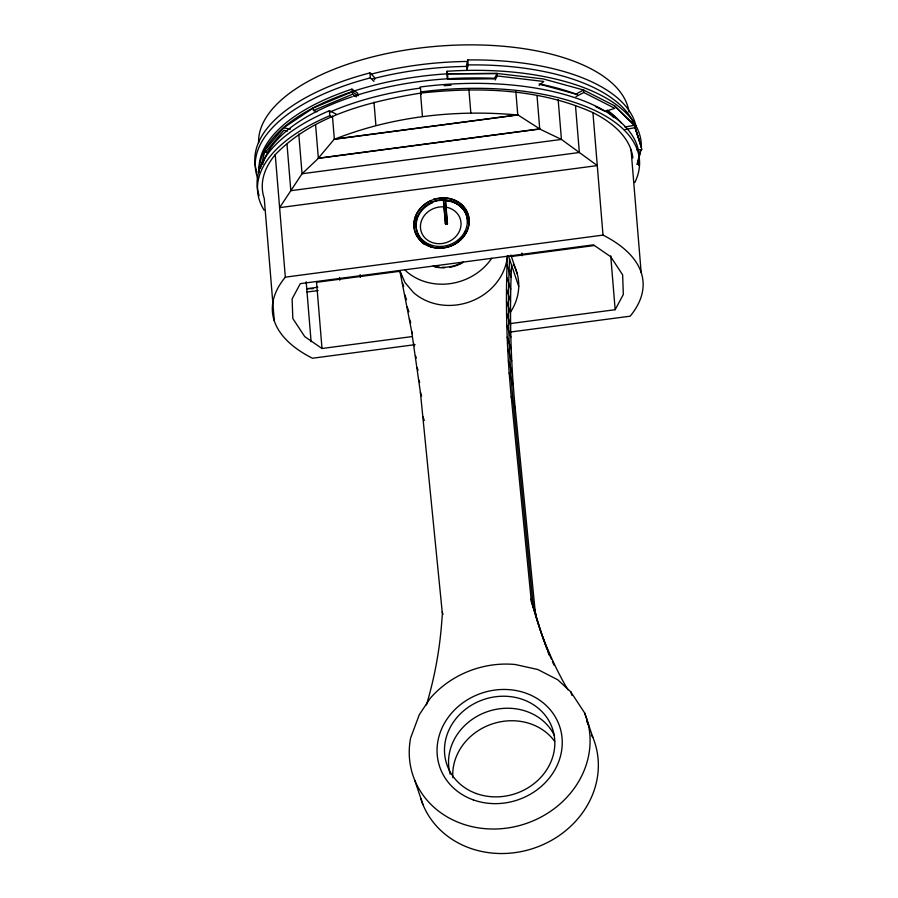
<?xml version="1.0" encoding="UTF-8"?>
<svg xmlns="http://www.w3.org/2000/svg" width="898" height="898" viewBox="0 0 898 898"><rect width="100%" height="100%" fill="white"/><g stroke="black" fill="none" stroke-linecap="round" stroke-linejoin="round"><path stroke-width="1.35" d="M544.244 641.711A443.376 394.873 -18.6 0 1 538.576 624.076L531.279 600.964L511.22 396.624C506.663 349.861 505.361 302.783 507.404 255.851A55.216 49.177 -18.6 0 1 471.371 301.2A55.216 49.177 -18.6 0 1 413.439 292.512L404.998 282.589L399.834 270.826L411.621 331.272L420.399 392.325L442.388 613.828L441.535 624.559A456.79 406.828 -18.6 0 1 426.471 704.885M535.331 612.975L515.272 408.635C510.614 360.996 509.391 313.02 511.568 265.202M509.536 259.185C507.359 307.015 508.594 354.979 513.241 402.63L533.3 606.969L534.063 608.597M636.244 127.28A191.577 86.085 -4.7 0 0 467.791 59.953L466.511 65.071L466.814 68.798M466.915 70.044L468.206 64.925L467.791 59.953M260.476 168.498L264.865 151.156M637.075 164.356L640.757 149.742M637.356 164.413L641.06 149.742M510.962 323.493L615.164 309.698L623.335 294.454L622.64 274.844L610.707 256.727L593.455 244.84L300.291 283.645L292.119 298.888L292.815 318.498L304.748 336.627L322 348.503L412.305 336.548M495.135 80.023L497.324 75.96L497.133 73.479L447.563 73.838L447.743 78.889L494.405 78.553L497.133 73.479L543.256 78.923L583.599 90.025L614.602 105.796L634.437 125.26L641.43 147.092M356.427 96.861L352.588 94.2L352.398 91.719L313.301 108.007L283.555 127.83L265.202 149.82L265.381 152.312L268.098 152.458M265.381 152.312L283.746 130.311L287.416 131.018M318.352 158.362L302.042 173.752L279.604 207.64L597.282 165.591L561.43 139.415L539.754 129.054L318.352 158.362L315.613 125.069M274.317 320.945L264.248 198.458A185.908 83.525 -4.7 0 1 275.248 154.669C313.144 115.472 368.483 101.71 420.522 93.111C478.376 86.814 539.058 88.397 592.927 112.62A185.908 83.525 -4.7 0 1 632.843 157.958M539.17 85.433L543.717 81.482L497.324 75.96M575.977 96.602L583.79 92.505L614.793 108.288L605.162 111.453M313.301 108.007L313.492 110.488L352.588 94.2M332.451 116.111L334.359 139.28C392.426 116.358 455.791 109.275 517.764 115.011L515.867 91.832M624.963 127.033L634.437 125.26L641.924 149.551L636.929 149.887M625.176 129.514L634.617 127.74M334.359 139.28L517.764 115.011M433.79 199.042L442.13 197.942M275.248 154.669L285.328 277.156L602.996 235.108A185.908 83.525 -4.7 0 1 630.138 316.186L510.827 331.979M399.924 271.263L316.556 282.298L322 348.503M511.074 256.547L594.442 245.513M317.836 287.248L306.746 288.718L313.222 288.651M307.015 292.03L318.116 290.559M415.112 344.652L312.459 358.235A185.908 83.525 -4.7 0 1 285.328 277.156M445.352 223.344L447.193 223.164L447.462 223.984L445.632 224.152L445.352 223.344L443.286 198.132L445.127 198.009A27.883 24.762 -18.5 0 1 466.141 232.952A27.883 24.762 -18.5 0 1 421.353 241.36A27.883 24.762 -18.5 0 1 430.973 200.669L431.96 202.982A26.008 23.101 -18.5 0 0 424.249 242.022M641.273 147.137A191.577 85.95 -4.3 0 0 447.103 71.279L447.283 73.759L497.133 73.479M447.103 71.279L447.462 78.811L494.405 78.553M447.193 223.164L445.273 199.76L451.38 200.826A26.008 23.101 -18.5 0 1 462.088 235.882A26.008 23.101 -18.5 0 1 421.263 238.666A26.008 23.101 -18.5 0 1 431.691 202.173M445.273 199.76L445.543 200.568L451.66 201.635A26.008 23.101 -18.5 0 1 467.622 222.738M283.555 127.83L290.368 129.11M540.753 84.479L575.798 94.122L583.599 90.025L583.79 92.505M433.24 265.741L435.642 266.538A36.47 32.485 -18.6 0 0 439.582 267.121M313.492 110.488L316.938 111.79M259.118 195.584A191.577 86.085 -4.7 0 1 329.409 110.712L336.38 114.226M329.409 110.712L329.813 115.685L332.137 116.852M595.43 106.503L603.95 110.836M259.185 172.562A191.577 85.95 -4.3 0 1 351.937 89.149L357.707 93.145L357.887 95.637M351.937 89.149L352.128 91.641L358.167 95.716M570.735 691.819L557.692 679.741L537.767 669.504L515.25 664.509A91.394 81.404 -18.6 0 0 430.31 698.184L419.321 714.628L410.588 738.066A91.394 81.404 -18.6 0 0 507.651 827.99A91.394 81.404 -18.6 0 0 584.587 712.877L570.735 691.819L571.947 695.422M256.873 172.147A191.577 86.085 -4.7 0 1 369.954 72.906L374.41 77.262L374.623 79.742M369.954 72.906L370.369 77.868L373.927 81.359M614.333 105.728L634.156 125.181L641.453 146.991M607.924 111.868L613.817 117.649M405.032 269.815L406.278 271.286A55.216 49.177 -18.6 0 0 491.689 258.31M591.367 735.181L592.86 737.381A91.394 81.404 -18.6 0 1 535.477 847.656A91.394 81.404 -18.6 0 1 420.747 798.49M567.963 689.787L565.212 685.185A443.376 394.873 -18.6 0 1 534.523 612.054L531.279 600.964M586.596 721.453L588.65 724.888M431.96 202.982L430.973 200.669M510.895 255.021L517.181 273.632M508.324 255.582L518.73 286.428M507.033 265.191L511.097 277.201M506.708 277.19L510.76 289.212M506.506 289.19L510.569 301.2M506.461 301.178L510.513 313.189M506.551 313.155L510.614 325.166M506.798 325.121L510.85 337.132M507.168 337.076L511.231 349.098M507.696 349.019L511.748 361.03M508.358 360.94L512.421 372.962M509.166 372.85L513.229 384.872M511.22 396.624L515.272 408.635M584.587 712.877L592.86 737.381M531.077 598.91L535.129 610.921M532.043 602.592L536.095 614.602M399.834 270.826L401.855 276.831M402.427 282.859L403.64 286.462M404.908 294.926L406.525 299.73M407.265 307.015L408.893 311.819M409.499 319.127L410.723 322.73M411.621 331.272L412.429 333.674M413.619 343.44L414.427 345.842M415.493 355.63L416.302 358.033M417.244 367.843L418.064 370.245M418.883 380.079L419.692 382.481M420.399 392.325L421.611 395.928M423.048 416.897L424.271 420.5M442.198 611.931L443.017 614.333M414.719 780.216L422.992 804.731M638.512 165.355A191.577 86.085 -4.7 0 0 420.163 87.016L421.387 94.436M443.286 198.132L445.632 224.152M533.098 604.915L536.555 618.071A443.376 394.873 -18.6 0 0 551.383 659.121M631.07 149.91L641.138 272.397M610.741 255.908L615.164 309.698M592.927 112.62L602.996 235.108M575.539 106.155L579.356 152.503L290.829 190.69L287.012 144.353M558.163 99.689L561.43 139.415L302.042 173.752L298.776 134.026M537.015 95.76L539.754 129.054M521.895 253.034L522.12 255.762M468.913 89.587L470.821 112.766M445.543 200.568L447.462 223.984M420.522 93.111L422.43 116.28M373.983 102.159L375.88 125.327M360.12 274.676L360.345 277.437M339.523 277.448L339.747 280.187M306.173 281.748L311.101 341.678M447.283 73.759L447.462 78.811M465.703 231.19A26.008 23.101 -18.5 0 1 464.547 233.469M462.358 236.69A26.008 23.101 -18.5 0 1 457.632 241.326M430.905 245.704A26.008 23.101 -18.5 0 1 426.303 243.459M424.058 244.133A27.883 24.762 -18.5 0 1 421.948 242.46M414.753 221.177A27.883 24.762 -18.5 0 1 415.864 217.294M420.567 91.978A191.577 86.085 -4.7 0 1 634.774 182.586M264.046 210.076A191.577 86.085 -4.7 0 1 329.813 115.685M612.863 115.292A180.33 80.899 -4.3 0 1 615.938 118.177M259.196 172.427A191.577 85.95 -4.3 0 1 352.128 91.641M258.175 179.51A191.577 86.085 -4.7 0 1 370.369 77.868M468.206 64.925A191.577 86.085 -4.7 0 1 632.776 121.095M513.308 264.079A55.216 49.177 -18.6 0 1 510.827 311.64M450.19 774.199A55.766 49.671 -18.6 0 1 486.144 712.103A55.766 49.671 -18.6 0 1 554.481 735.653M554.066 665.171A443.376 394.873 -18.6 0 1 552.438 661.545M511.31 269.097A55.216 49.177 -18.6 0 1 510.951 271.712M463.099 262.048A36.47 32.485 -18.6 0 1 442.265 267.278M452.861 777.724A55.766 49.671 -18.6 0 1 491.026 724.349A55.766 49.671 -18.6 0 1 554.672 741.4M549.34 655.349A443.376 394.873 -18.6 0 1 547.892 651.645M546.961 649.175A443.376 394.873 -18.6 0 1 544.682 642.957M262.665 164.536A185.908 83.525 -4.7 0 1 352.308 96.703M353.689 96.243A185.908 83.525 -4.7 0 1 494.349 78.53M539.092 83.929A185.908 83.525 -4.7 0 1 577.549 94.683M607.093 110.072A185.908 83.525 -4.7 0 1 621.113 122.757M353.284 91.282A185.908 83.525 -4.7 0 1 445.936 73.905M431.107 202.51A35.381 31.419 -18.5 0 1 443.87 199.401M330.273 111.902A185.908 83.525 -4.7 0 1 420.623 88.083M444.14 85.68A185.908 83.525 -4.7 0 1 451.021 85.231M372.423 78.889A185.908 83.525 -4.7 0 1 467.521 66.407M371.66 74.018A185.908 83.525 -4.7 0 1 466.601 61.457M258.602 142.984A185.908 83.525 -4.7 0 1 436.45 46.303A185.908 83.525 -4.7 0 1 628.993 111.902M462.38 262.889A35.381 31.419 -18.5 0 1 449.977 267.267M444.746 267.817A35.381 31.419 -18.5 0 1 434.475 266.796M446.373 207.225A20.542 18.173 -18.9 0 1 455.129 237.263A20.542 18.173 -18.9 0 1 421.252 231.774A20.542 18.173 -18.9 0 1 445.082 207.011M414.685 218.865A27.883 24.673 -18.9 0 1 415.774 216.362M430.681 202.701A27.883 24.673 -18.9 0 1 467.499 217.462M334.348 139.111L318.341 158.171L539.732 128.874L517.753 114.832L334.348 139.111M473.268 799.882A63.275 56.35 -18.6 0 0 562.013 737.516A63.275 56.35 -18.6 0 0 463.682 702.236A63.275 56.35 -18.6 0 0 473.268 799.882M476.4 793.563A55.766 49.671 -18.6 0 0 554.616 738.594A55.766 49.671 -18.6 0 0 467.948 707.489A55.766 49.671 -18.6 0 0 476.4 793.563M430.265 246.647A27.883 24.762 -18.5 0 0 468.868 218.584A27.883 24.762 -18.5 0 0 425.181 203.868A27.883 24.762 -18.5 0 0 430.265 246.647"/></g></svg>
